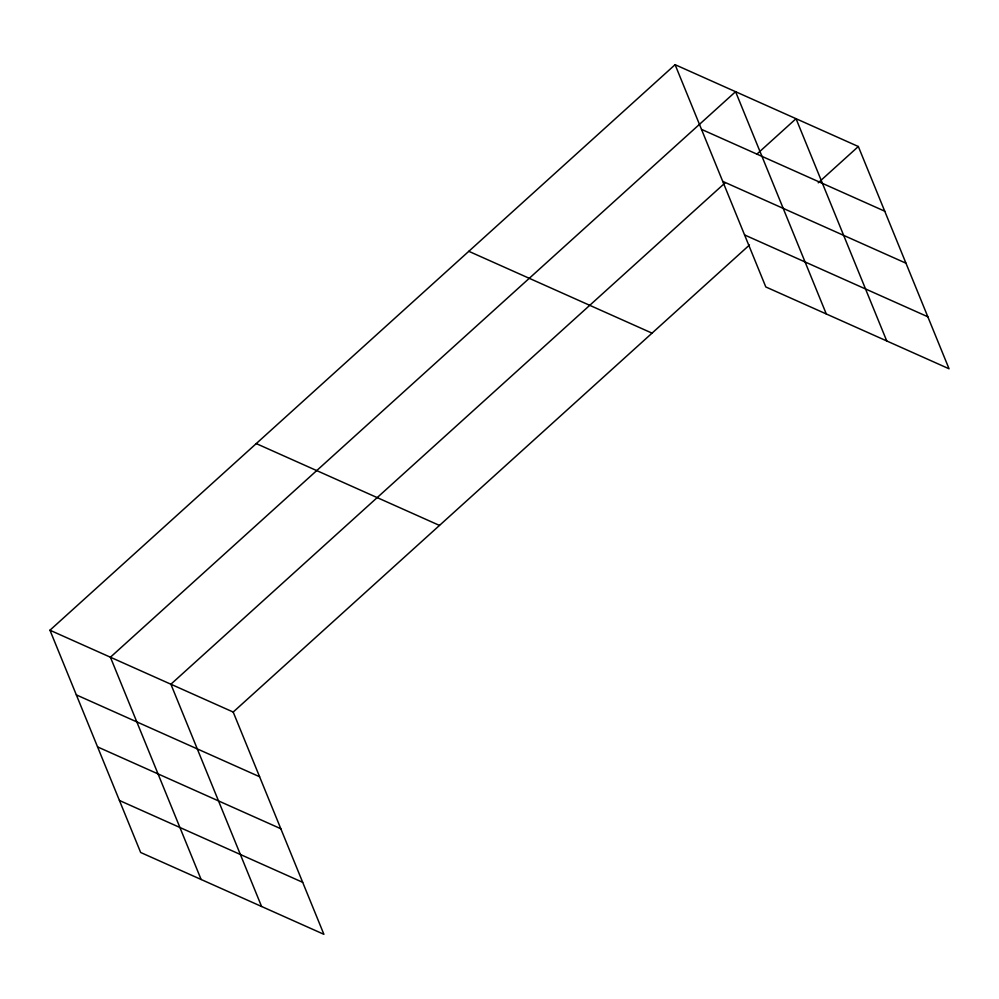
<?xml version="1.0" encoding="UTF-8"?>
<svg xmlns="http://www.w3.org/2000/svg" width="999" height="999" viewBox="0 0 999 999"><rect width="100%" height="100%" fill="white"/><g stroke="black" fill="none" stroke-linecap="round" stroke-linejoin="round"><path stroke-width="1.5" d="M49.95 630.219L233.192 712.05L323.901 934.315L140.659 852.484L49.95 630.219L675.099 64.685L858.341 146.516L949.05 368.781L765.808 286.95L675.099 64.685M724.987 182.979L170.891 684.228L261.588 906.493M757.08 153.946L796.041 118.694L886.75 340.959M233.192 712.05L749.462 245.017M818.231 182.805L858.341 146.516M701.498 129.37L884.739 211.201M722.727 181.368L905.968 263.199M744.592 234.952L927.834 316.783M468.806 251.311L652.047 333.142M256.256 443.593L439.485 525.424M76.349 694.892L259.59 776.735M97.565 746.902L280.806 828.733M119.43 800.474L302.672 882.317M826.285 313.961L735.576 91.683L110.414 657.217L201.124 879.482"/></g></svg>
